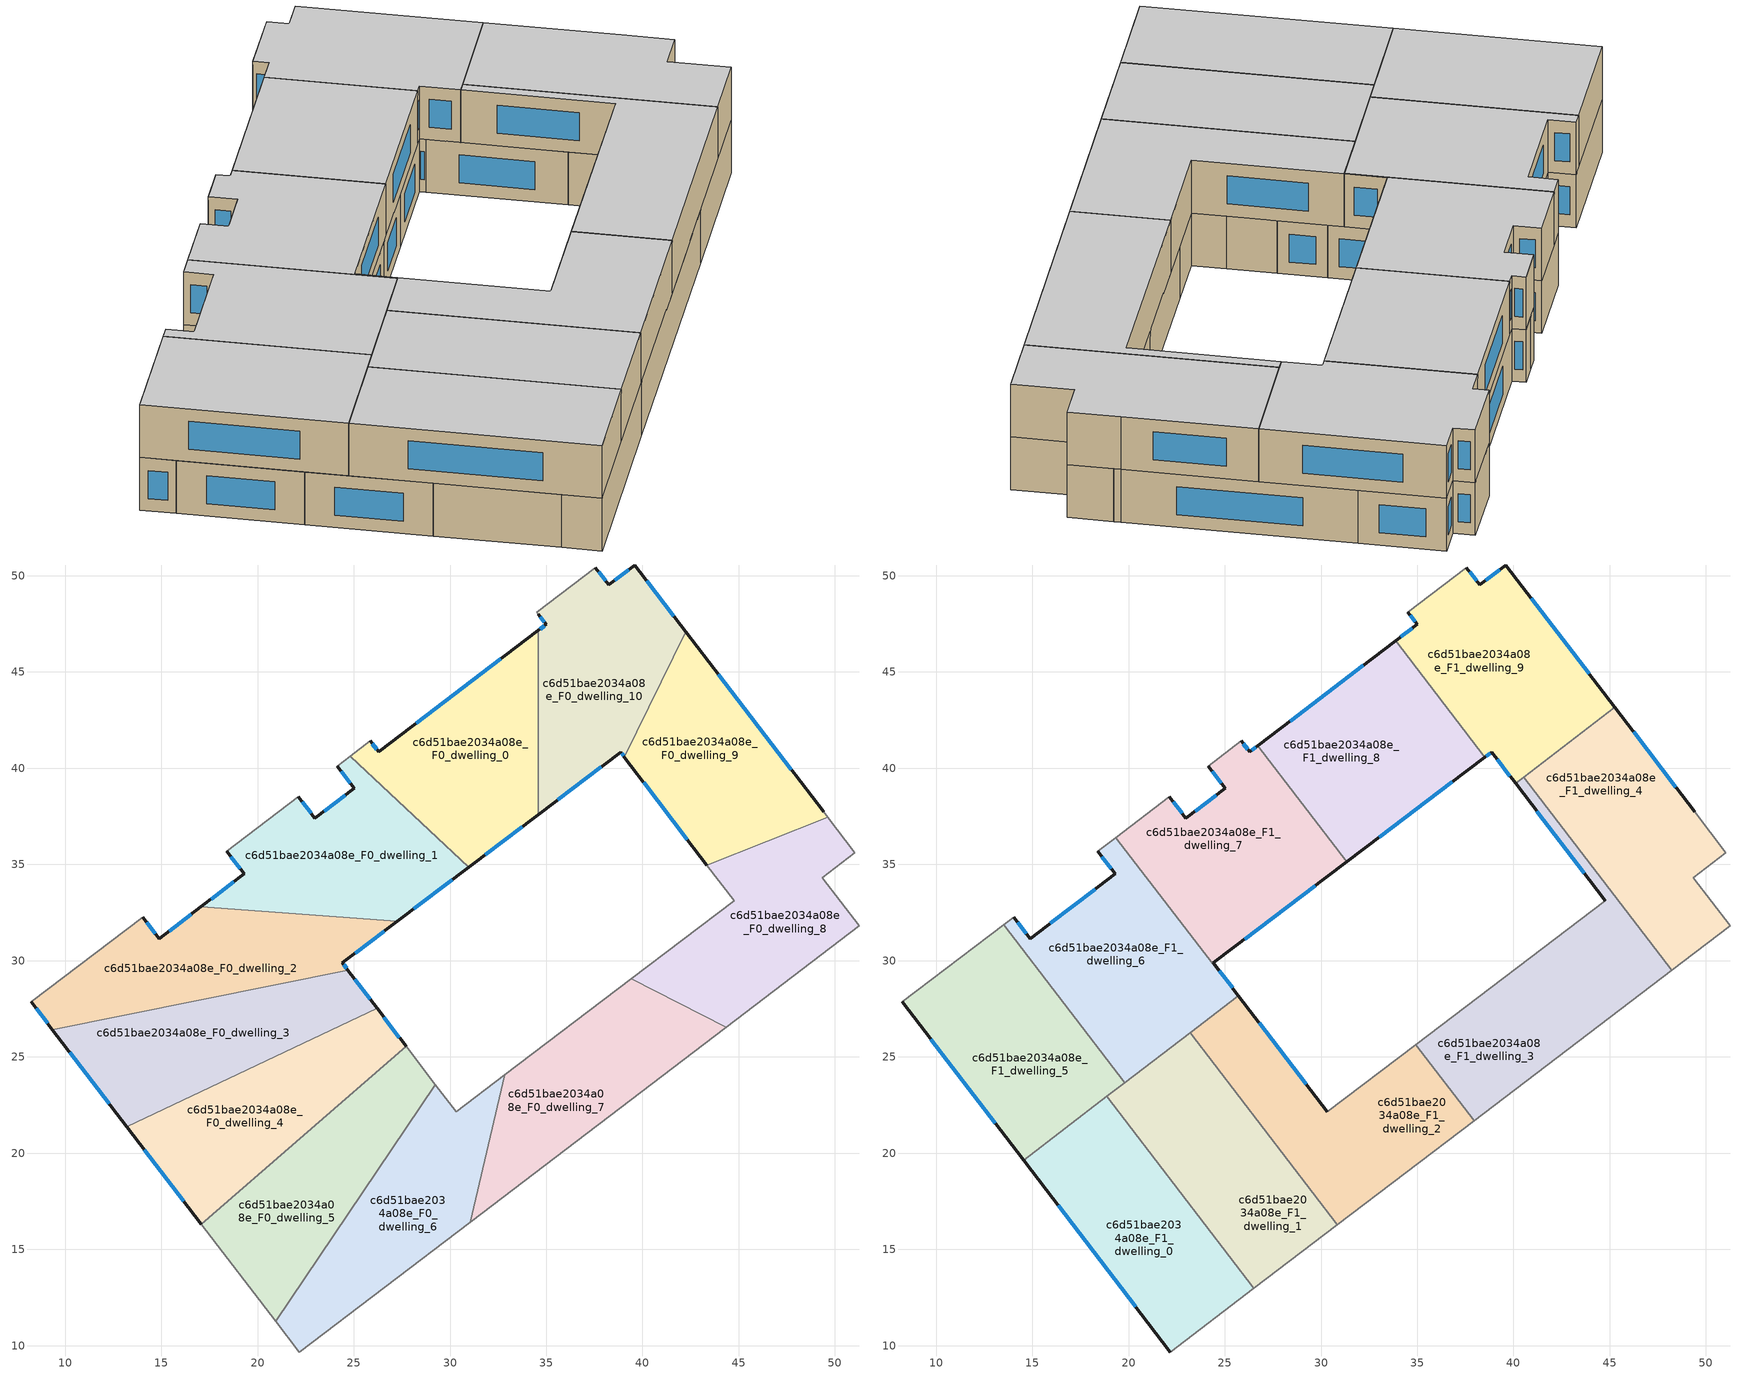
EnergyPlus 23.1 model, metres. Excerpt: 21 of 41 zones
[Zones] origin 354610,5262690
c6d51bae2034a08e_F0_dwelling_0
 floor ground (EU_floor_Construction): 34.59,47.16 34.59,37.6 30.98,34.86 24.81,40.62 25.86,41.42 26.3,40.85 z0
 wall outside (EU_wall_Construction): 34.59,47.16 26.3,40.85 25.86,41.42 / 30.98,34.86 34.59,37.6 z0:3
 wall to c6d51bae2034a08e_F0_dwelling_10 (EU_wall_Construction): 34.59,37.6 34.59,47.16 z0:3
 wall to c6d51bae2034a08e_F0_dwelling_1 (EU_wall_Construction): 24.81,40.62 30.98,34.86 z0:3
 wall adiabatic (EU_wall_Construction): 25.86,41.42 24.81,40.62 z0:3
 window (EU_Window_Construction): 32.64,45.68 28.24,42.33 / 31.83,35.5 33.74,36.95 / 26.19,40.98 25.96,41.28 z0.7:2.3
c6d51bae2034a08e_F0_dwelling_1
 floor ground (EU_floor_Construction): 30.98,34.86 27.25,32.04 17.06,32.79 19.3,34.5 18.4,35.68 22.12,38.52 22.98,37.39 25.04,38.96 24.15,40.11 24.81,40.62 z0
 wall outside (EU_wall_Construction): 24.15,40.11 25.04,38.96 22.98,37.39 22.12,38.52 / 27.25,32.04 30.98,34.86 / 18.4,35.68 19.3,34.5 17.06,32.79 z0:3
 wall adiabatic (EU_wall_Construction): 22.12,38.52 18.4,35.68 / 24.81,40.62 24.15,40.11 z0:3
 wall to c6d51bae2034a08e_F0_dwelling_2 (EU_wall_Construction): 17.06,32.79 27.25,32.04 z0:3
 window (EU_Window_Construction): 22.78,37.66 22.33,38.25 / 24.55,38.59 23.47,37.76 / 24.36,39.84 24.83,39.23 / 28.13,32.7 30.1,34.2 / 18.78,34.1 17.58,33.2 / 18.61,35.41 19.09,34.78 z0.7:2.3
c6d51bae2034a08e_F0_dwelling_10
 floor ground (EU_floor_Construction): 39.6,50.56 42.26,47.08 39.06,40.58 38.86,40.84 34.59,37.6 34.59,47.16 35,47.47 34.59,48 34.51,48.11 37.56,50.42 38.24,49.54 z0
 wall outside (EU_wall_Construction): 42.26,47.08 39.6,50.56 38.24,49.54 37.56,50.42 / 34.59,37.6 38.86,40.84 39.06,40.58 / 34.59,48 35,47.47 34.59,47.16 z0:3
 wall adiabatic (EU_wall_Construction): 37.56,50.42 34.51,48.11 34.59,48 z0:3
 wall to c6d51bae2034a08e_F0_dwelling_9 (EU_wall_Construction): 39.06,40.58 42.26,47.08 z0:3
 window (EU_Window_Construction): 38.08,49.74 37.72,50.21 / 39.28,50.32 38.56,49.78 / 41.63,47.9 40.22,49.74 / 38.91,40.78 39.01,40.64 / 35.59,38.36 37.86,40.08 / 34.9,47.4 34.68,47.23 / 34.68,47.88 34.9,47.6 z0.7:2.3
c6d51bae2034a08e_F0_dwelling_2
 floor ground (EU_floor_Construction): 27.25,32.04 24.41,29.89 24.7,29.51 9.35,26.42 8.24,27.86 14.03,32.27 14.9,31.15 17.06,32.79 z0
 wall outside (EU_wall_Construction): 24.7,29.51 24.41,29.89 27.25,32.04 / 8.24,27.86 9.35,26.42 / 17.06,32.79 14.9,31.15 14.03,32.27 z0:3
 wall to c6d51bae2034a08e_F0_dwelling_3 (EU_wall_Construction): 9.35,26.42 24.7,29.51 z0:3
 wall adiabatic (EU_wall_Construction): 14.03,32.27 8.24,27.86 z0:3
 window (EU_Window_Construction): 25.08,30.39 26.58,31.53 / 24.63,29.6 24.48,29.8 / 8.5,27.53 9.09,26.76 / 14.69,31.41 14.24,32 / 16.55,32.41 15.4,31.53 z0.7:2.3
c6d51bae2034a08e_F0_dwelling_3
 floor ground (EU_floor_Construction): 24.7,29.51 26.21,27.53 13.22,21.37 9.35,26.42 z0
 wall outside (EU_wall_Construction): 26.21,27.53 24.7,29.51 / 9.35,26.42 13.22,21.37 z0:3
 wall to c6d51bae2034a08e_F0_dwelling_4 (EU_wall_Construction): 13.22,21.37 26.21,27.53 z0:3
 window (EU_Window_Construction): 25.86,27.99 25.05,29.04 / 10.26,25.24 12.31,22.56 z0.7:2.3
c6d51bae2034a08e_F0_dwelling_4
 floor ground (EU_floor_Construction): 26.21,27.53 27.73,25.54 17.09,16.31 13.22,21.37 z0
 wall outside (EU_wall_Construction): 27.73,25.54 26.21,27.53 / 13.22,21.37 17.09,16.31 z0:3
 wall to c6d51bae2034a08e_F0_dwelling_5 (EU_wall_Construction): 17.09,16.31 27.73,25.54 z0:3
 window (EU_Window_Construction): 27.37,26.01 26.57,27.06 / 14.13,20.18 16.18,17.5 z0.7:2.3
c6d51bae2034a08e_F0_dwelling_5
 floor ground (EU_floor_Construction): 27.73,25.54 29.24,23.56 20.96,11.26 17.09,16.31 z0
 wall adiabatic (EU_wall_Construction): 29.24,23.56 27.73,25.54 / 17.09,16.31 20.96,11.26 z0:3
 wall to c6d51bae2034a08e_F0_dwelling_6 (EU_wall_Construction): 20.96,11.26 29.24,23.56 z0:3
c6d51bae2034a08e_F0_dwelling_6
 floor ground (EU_floor_Construction): 32.84,24.07 31.04,16.42 22.18,9.67 20.96,11.26 29.24,23.56 30.32,22.16 z0
 wall adiabatic (EU_wall_Construction): 32.84,24.07 30.32,22.16 29.24,23.56 / 20.96,11.26 22.18,9.67 31.04,16.42 z0:3
 wall to c6d51bae2034a08e_F0_dwelling_7 (EU_wall_Construction): 31.04,16.42 32.84,24.07 z0:3
c6d51bae2034a08e_F0_dwelling_7
 floor ground (EU_floor_Construction): 44.35,26.55 31.04,16.42 32.84,24.07 39.41,29.05 z0
 wall adiabatic (EU_wall_Construction): 39.41,29.05 32.84,24.07 / 31.04,16.42 44.35,26.55 z0:3
 wall to c6d51bae2034a08e_F0_dwelling_8 (EU_wall_Construction): 44.35,26.55 39.41,29.05 z0:3
c6d51bae2034a08e_F0_dwelling_8
 floor ground (EU_floor_Construction): 49.63,37.46 51.04,35.62 49.34,34.32 51.26,31.81 44.35,26.55 39.41,29.05 44.76,33.11 43.34,34.97 z0
 wall adiabatic (EU_wall_Construction): 44.35,26.55 51.26,31.81 49.34,34.32 51.04,35.62 49.63,37.46 / 43.34,34.97 44.76,33.11 39.41,29.05 z0:3
 wall to c6d51bae2034a08e_F0_dwelling_9 (EU_wall_Construction): 49.63,37.46 43.34,34.97 z0:3
c6d51bae2034a08e_F0_dwelling_9
 floor ground (EU_floor_Construction): 42.26,47.08 49.42,37.73 49.63,37.46 43.34,34.97 39.06,40.58 z0
 wall outside (EU_wall_Construction): 39.06,40.58 43.34,34.97 / 49.42,37.73 42.26,47.08 z0:3
 wall adiabatic (EU_wall_Construction): 49.63,37.46 49.42,37.73 z0:3
 window (EU_Window_Construction): 40.07,39.26 42.34,36.29 / 47.74,39.92 43.94,44.88 z0.7:2.3
c6d51bae2034a08e_F1_dwelling_0
 floor to c6d51bae2034a08e_F0_dwelling_5 (EU_floor_Construction): 21.22,19.9 24.18,16.03 20.96,11.26 17.09,16.31 z3
 floor to c6d51bae2034a08e_F0_dwelling_4 (EU_floor_Construction): 18.88,22.95 21.22,19.9 17.09,16.31 14.54,19.63 z3
 floor to c6d51bae2034a08e_F0_dwelling_6 (EU_floor_Construction): 24.18,16.03 26.52,12.97 22.18,9.67 20.96,11.26 z3
 wall outside (EU_wall_Construction): 14.54,19.63 22.18,9.67 z3:6
 wall to c6d51bae2034a08e_F1_dwelling_1 (EU_wall_Construction): 26.52,12.97 18.88,22.95 z3:6
 wall adiabatic (EU_wall_Construction): 22.18,9.67 26.52,12.97 z3:6
 wall to c6d51bae2034a08e_F1_dwelling_5 (EU_wall_Construction): 18.88,22.95 14.54,19.63 z3:6
 window (EU_Window_Construction): 16.34,17.29 20.38,12.01 z3.7:5.3
 ceiling to c6d51bae2034a08e_F2_dwelling_0 (EU_floor_Construction): 26.52,12.97 18.88,22.95 14.54,19.63 22.18,9.67 z6
c6d51bae2034a08e_F1_dwelling_1
 floor to c6d51bae2034a08e_F0_dwelling_6 (EU_floor_Construction): 27.39,20.8 30.85,16.28 26.52,12.97 24.18,16.03 z3
 floor to c6d51bae2034a08e_F0_dwelling_5 (EU_floor_Construction): 25.34,23.47 27.39,20.8 24.18,16.03 21.22,19.9 z3
 floor to c6d51bae2034a08e_F0_dwelling_4 (EU_floor_Construction): 23.3,26.15 25.34,23.47 21.22,19.9 18.88,22.95 22.64,25.83 z3
 floor to c6d51bae2034a08e_F0_dwelling_3 (EU_floor_Construction): 23.2,26.27 23.3,26.15 22.64,25.83 z3
 wall to c6d51bae2034a08e_F1_dwelling_2 (EU_wall_Construction): 30.85,16.28 23.2,26.27 z3:6
 wall adiabatic (EU_wall_Construction): 26.52,12.97 30.85,16.28 z3:6
 wall to c6d51bae2034a08e_F1_dwelling_6 (EU_wall_Construction): 23.2,26.27 19.8,23.66 z3:6
 wall to c6d51bae2034a08e_F1_dwelling_5 (EU_wall_Construction): 19.8,23.66 18.88,22.95 z3:6
 ceiling to c6d51bae2034a08e_F2_dwelling_1 (EU_floor_Construction): 30.85,16.28 23.2,26.27 18.88,22.95 26.52,12.97 z6
c6d51bae2034a08e_F1_dwelling_2
 floor to c6d51bae2034a08e_F0_dwelling_7 (EU_floor_Construction): 34.92,25.64 37.96,21.68 31.04,16.42 32.84,24.07 z3
 floor to c6d51bae2034a08e_F0_dwelling_6 (EU_floor_Construction): 32.84,24.07 31.04,16.42 30.85,16.28 27.39,20.8 29.24,23.56 30.32,22.16 z3
 floor to c6d51bae2034a08e_F0_dwelling_5 (EU_floor_Construction): 27.73,25.54 29.24,23.56 27.39,20.8 25.34,23.47 z3
 floor to c6d51bae2034a08e_F0_dwelling_4 (EU_floor_Construction): 26.21,27.53 27.73,25.54 25.34,23.47 23.3,26.15 z3
 floor to c6d51bae2034a08e_F0_dwelling_3 (EU_floor_Construction): 25.71,28.19 26.21,27.53 23.3,26.15 23.2,26.27 25.66,28.15 z3
 wall outside (EU_wall_Construction): 30.32,22.16 25.71,28.19 z3:6
 wall adiabatic (EU_wall_Construction): 34.92,25.64 30.32,22.16 / 30.85,16.28 37.96,21.68 z3:6
 wall to c6d51bae2034a08e_F1_dwelling_3 (EU_wall_Construction): 37.96,21.68 34.92,25.64 z3:6
 wall to c6d51bae2034a08e_F1_dwelling_7 (EU_wall_Construction): 25.71,28.19 25.66,28.15 z3:6
 wall to c6d51bae2034a08e_F1_dwelling_6 (EU_wall_Construction): 25.66,28.15 23.2,26.27 z3:6
 window (EU_Window_Construction): 29.23,23.57 26.79,26.77 z3.7:5.3
 ceiling to c6d51bae2034a08e_F2_dwelling_2 (EU_floor_Construction): 37.96,21.68 34.92,25.64 30.32,22.16 25.71,28.19 23.2,26.27 30.85,16.28 z6
c6d51bae2034a08e_F1_dwelling_3
 floor to c6d51bae2034a08e_F0_dwelling_8 (EU_floor_Construction): 44.76,33.11 43.34,34.97 43.88,35.18 48.23,29.5 44.35,26.55 39.41,29.05 z3
 floor to c6d51bae2034a08e_F0_dwelling_7 (EU_floor_Construction): 44.35,26.55 37.96,21.68 34.92,25.64 39.41,29.05 z3
 floor to c6d51bae2034a08e_F0_dwelling_9 (EU_floor_Construction): 40.54,39.54 43.88,35.18 43.34,34.97 40.11,39.21 z3
 wall outside (EU_wall_Construction): 40.11,39.21 44.76,33.11 z3:6
 wall to c6d51bae2034a08e_F1_dwelling_4 (EU_wall_Construction): 48.23,29.5 40.54,39.54 z3:6
 wall adiabatic (EU_wall_Construction): 37.96,21.68 48.23,29.5 / 44.76,33.11 34.92,25.64 z3:6
 wall to c6d51bae2034a08e_F1_dwelling_9 (EU_wall_Construction): 40.54,39.54 40.11,39.21 z3:6
 window (EU_Window_Construction): 41.2,37.78 43.67,34.54 z3.7:5.3
 ceiling to c6d51bae2034a08e_F2_dwelling_3 (EU_floor_Construction): 48.23,29.5 40.54,39.54 40.11,39.21 44.76,33.11 34.92,25.64 37.96,21.68 z6
c6d51bae2034a08e_F1_dwelling_4
 floor to c6d51bae2034a08e_F0_dwelling_9 (EU_floor_Construction): 45.26,43.16 49.42,37.73 49.63,37.46 43.88,35.18 40.54,39.54 z3
 floor to c6d51bae2034a08e_F0_dwelling_8 (EU_floor_Construction): 49.63,37.46 51.04,35.62 49.34,34.32 51.26,31.81 48.23,29.5 43.88,35.18 z3
 wall outside (EU_wall_Construction): 49.42,37.73 45.26,43.16 z3:6
 wall adiabatic (EU_wall_Construction): 48.23,29.5 51.26,31.81 49.34,34.32 51.04,35.62 49.42,37.73 z3:6
 wall to c6d51bae2034a08e_F1_dwelling_9 (EU_wall_Construction): 45.26,43.16 40.54,39.54 z3:6
 window (EU_Window_Construction): 48.44,39 46.24,41.88 z3.7:5.3
 ceiling to c6d51bae2034a08e_F2_dwelling_4 (EU_floor_Construction): 51.26,31.81 49.34,34.32 51.04,35.62 49.42,37.73 45.26,43.16 40.54,39.54 48.23,29.5 z6
c6d51bae2034a08e_F1_dwelling_5
 floor to c6d51bae2034a08e_F0_dwelling_3 (EU_floor_Construction): 16.57,27.87 19.33,24.27 13.22,21.37 9.35,26.42 z3
 floor to c6d51bae2034a08e_F0_dwelling_2 (EU_floor_Construction): 13.51,31.87 16.57,27.87 9.35,26.42 8.24,27.86 z3
 floor to c6d51bae2034a08e_F0_dwelling_4 (EU_floor_Construction): 19.33,24.27 19.8,23.66 14.54,19.63 13.22,21.37 z3
 wall outside (EU_wall_Construction): 8.24,27.86 14.54,19.63 z3:6
 wall to c6d51bae2034a08e_F1_dwelling_6 (EU_wall_Construction): 19.8,23.66 13.51,31.87 z3:6
 wall adiabatic (EU_wall_Construction): 13.51,31.87 8.24,27.86 z3:6
 window (EU_Window_Construction): 9.72,25.93 13.07,21.57 z3.7:5.3
 ceiling to c6d51bae2034a08e_F2_dwelling_5 (EU_floor_Construction): 19.8,23.66 13.51,31.87 8.24,27.86 14.54,19.63 z6
c6d51bae2034a08e_F1_dwelling_6
 floor to c6d51bae2034a08e_F0_dwelling_2 (EU_floor_Construction): 22.41,32.4 24.63,29.49 16.57,27.87 13.51,31.87 14.03,32.27 14.9,31.15 17.06,32.79 z3
 floor to c6d51bae2034a08e_F0_dwelling_1 (EU_floor_Construction): 19.34,36.4 22.41,32.4 17.06,32.79 19.3,34.5 18.4,35.68 z3
 floor to c6d51bae2034a08e_F0_dwelling_3 (EU_floor_Construction): 24.63,29.49 25.66,28.15 22.64,25.83 19.33,24.27 16.57,27.87 z3
 floor to c6d51bae2034a08e_F0_dwelling_4 (EU_floor_Construction): 22.64,25.83 19.8,23.66 19.33,24.27 z3
 wall outside (EU_wall_Construction): 18.4,35.68 19.3,34.5 14.9,31.15 14.03,32.27 z3:6
 wall adiabatic (EU_wall_Construction): 14.03,32.27 13.51,31.87 / 19.34,36.4 18.4,35.68 z3:6
 wall to c6d51bae2034a08e_F1_dwelling_7 (EU_wall_Construction): 25.66,28.15 19.34,36.4 z3:6
 window (EU_Window_Construction): 14.69,31.41 14.24,32 / 18.27,33.72 15.93,31.93 / 18.61,35.41 19.09,34.78 z3.7:5.3
 ceiling to c6d51bae2034a08e_F2_dwelling_6 (EU_floor_Construction): 25.66,28.15 19.34,36.4 18.4,35.68 19.3,34.5 14.9,31.15 14.03,32.27 13.51,31.87 19.8,23.66 z6
c6d51bae2034a08e_F1_dwelling_7
 floor to c6d51bae2034a08e_F0_dwelling_1 (EU_floor_Construction): 30.98,34.86 27.25,32.04 22.41,32.4 19.34,36.4 22.12,38.52 22.98,37.39 25.04,38.96 24.15,40.11 24.81,40.62 z3
 floor to c6d51bae2034a08e_F0_dwelling_0 (EU_floor_Construction): 26.72,41.17 31.34,35.13 30.98,34.86 24.81,40.62 25.86,41.42 26.3,40.85 z3
 floor to c6d51bae2034a08e_F0_dwelling_2 (EU_floor_Construction): 27.25,32.04 24.41,29.89 24.7,29.51 24.63,29.49 22.41,32.4 z3
 floor to c6d51bae2034a08e_F0_dwelling_3 (EU_floor_Construction): 24.7,29.51 25.71,28.19 25.66,28.15 24.63,29.49 z3
 wall outside (EU_wall_Construction): 24.15,40.11 25.04,38.96 22.98,37.39 22.12,38.52 / 26.72,41.17 26.3,40.85 25.86,41.42 / 25.71,28.19 24.41,29.89 31.34,35.13 z3:6
 wall adiabatic (EU_wall_Construction): 25.86,41.42 24.15,40.11 / 22.12,38.52 19.34,36.4 z3:6
 wall to c6d51bae2034a08e_F1_dwelling_8 (EU_wall_Construction): 31.34,35.13 26.72,41.17 z3:6
 window (EU_Window_Construction): 24.36,39.84 24.83,39.23 / 26.19,40.98 25.96,41.28 / 26.62,41.09 26.39,40.92 / 26.04,31.12 29.71,33.9 / 25.4,28.59 24.72,29.49 / 22.78,37.66 22.33,38.25 / 24.55,38.59 23.47,37.76 z3.7:5.3
 ceiling to c6d51bae2034a08e_F2_dwelling_7 (EU_floor_Construction): 25.71,28.19 24.41,29.89 31.34,35.13 26.72,41.17 26.3,40.85 25.86,41.42 24.15,40.11 25.04,38.96 22.98,37.39 22.12,38.52 19.34,36.4 25.66,28.15 z6
c6d51bae2034a08e_F1_dwelling_8
 floor to c6d51bae2034a08e_F0_dwelling_0 (EU_floor_Construction): 33.88,46.62 34.59,45.7 34.59,37.6 31.34,35.13 26.72,41.17 z3
 floor to c6d51bae2034a08e_F0_dwelling_10 (EU_floor_Construction): 34.59,45.7 38.52,40.57 34.59,37.6 z3
 wall outside (EU_wall_Construction): 33.88,46.62 26.72,41.17 / 31.34,35.13 38.52,40.57 z3:6
 wall to c6d51bae2034a08e_F1_dwelling_9 (EU_wall_Construction): 38.52,40.57 33.88,46.62 z3:6
 window (EU_Window_Construction): 32.2,45.34 28.4,42.45 / 33.02,36.41 36.83,39.29 z3.7:5.3
 ceiling to c6d51bae2034a08e_F2_dwelling_8 (EU_floor_Construction): 38.52,40.57 33.88,46.62 26.72,41.17 31.34,35.13 z6
c6d51bae2034a08e_F1_dwelling_9
 floor to c6d51bae2034a08e_F0_dwelling_10 (EU_floor_Construction): 39.6,50.56 42.26,47.08 39.06,40.58 38.86,40.84 38.52,40.57 34.59,45.7 34.59,47.16 35,47.47 34.59,48 34.51,48.11 37.56,50.42 38.24,49.54 z3
 floor to c6d51bae2034a08e_F0_dwelling_9 (EU_floor_Construction): 42.26,47.08 45.26,43.16 40.11,39.21 39.06,40.58 z3
 floor to c6d51bae2034a08e_F0_dwelling_0 (EU_floor_Construction): 34.59,47.16 34.59,45.7 33.88,46.62 z3
 wall outside (EU_wall_Construction): 45.26,43.16 39.6,50.56 38.24,49.54 37.56,50.42 / 38.52,40.57 38.86,40.84 40.11,39.21 / 34.51,48.11 35,47.47 33.88,46.62 z3:6
 wall adiabatic (EU_wall_Construction): 37.56,50.42 34.51,48.11 z3:6
 window (EU_Window_Construction): 38.08,49.74 37.72,50.21 / 39.28,50.32 38.56,49.78 / 43.93,44.9 40.93,48.82 / 39.16,40.45 39.81,39.59 / 38.6,40.63 38.78,40.77 / 34.74,47.27 34.15,46.82 / 34.62,47.96 34.88,47.62 z3.7:5.3
 ceiling to c6d51bae2034a08e_F2_dwelling_9 (EU_floor_Construction): 45.26,43.16 39.6,50.56 38.24,49.54 37.56,50.42 34.51,48.11 35,47.47 33.88,46.62 38.52,40.57 38.86,40.84 40.11,39.21 z6
[Building]
EU S2 Campaign: North Axis=0; Terrain=City; Solar Distribution=FullExterior
[Site:Location]
Budapest.Ferenc.Liszt.Intl.AP: Latitude=47.437; Longitude=19.256; Time Zone=1; Elevation=185
[SizingPeriod:WeatherFileDays]
AnnualSizingPeriod: Begin Month=1; Begin Day of Month=1; End Month=12; End Day of Month=31; Day of Week for Start Day=Monday; Use Weather File Daylight Saving Period=No; Use Weather File Rain and Snow Indicators=No
[MATERIAL]
EU_InternalMass_Material: Roughness=MediumRough; Thickness=0.1; Conductivity=1; Density=1800; Specific Heat=900; Thermal Absorptance=0.9; Solar Absorptance=0.7; Visible Absorptance=0.7
[MATERIAL:NOMASS] Roughness=MediumRough; Thermal Absorptance=0.9; Solar Absorptance=0.7; Visible Absorptance=0.7
Name | Thermal Resistance
EU_wall_NoMass | 0.832559
EU_floor_NoMass | 0.872794
[WINDOWMATERIAL:SIMPLEGLAZINGSYSTEM]
EU_Window_SimpleGlazing: UFactor=2.79869; Solar Heat Gain Coefficient=0.75; Visible Transmittance=0.75
[CONSTRUCTION]
EU_wall_Construction: EU_wall_NoMass
EU_floor_Construction: EU_floor_NoMass
EU_Window_Construction: EU_Window_SimpleGlazing
EU_InternalMass_Construction: EU_InternalMass_Material
[ZONE] Type=1; Multiplier=1; Ceiling Height=autocalculate; Floor Area=autocalculate; Part of Total Floor Area=Yes
Name | Volume
c6d51bae2034a08e_F0_dwelling_0; c6d51bae2034a08e_F0_dwelling_3 | 186.895
c6d51bae2034a08e_F1_dwelling_0 | 205.599
c6d51bae2034a08e_F0_dwelling_1 | 186.929
c6d51bae2034a08e_F1_dwelling_1 | 205.588
c6d51bae2034a08e_F0_dwelling_10 | 186.921
c6d51bae2034a08e_F0_dwelling_2 | 186.909
c6d51bae2034a08e_F1_dwelling_2 | 205.608
c6d51bae2034a08e_F1_dwelling_3 | 205.602
c6d51bae2034a08e_F0_dwelling_4 | 186.922
c6d51bae2034a08e_F1_dwelling_4 | 205.616
c6d51bae2034a08e_F0_dwelling_5 | 186.9
c6d51bae2034a08e_F1_dwelling_5 | 205.603
c6d51bae2034a08e_F0_dwelling_6; c6d51bae2034a08e_F0_dwelling_7 | 186.927
c6d51bae2034a08e_F1_dwelling_6 | 205.595
c6d51bae2034a08e_F1_dwelling_7; c6d51bae2034a08e_F1_dwelling_9 | 205.614
c6d51bae2034a08e_F0_dwelling_8 | 186.911
c6d51bae2034a08e_F1_dwelling_8 | 205.618
c6d51bae2034a08e_F0_dwelling_9 | 186.925
[INTERNALMASS] Construction=EU_InternalMass_Construction
Name | Zone or ZoneList | Surface Area
c6d51bae2034a08e_F0_dwelling_0_EU_InternalMass | c6d51bae2034a08e_F0_dwelling_0 | 62.2982
c6d51bae2034a08e_F0_dwelling_1_EU_InternalMass | c6d51bae2034a08e_F0_dwelling_1 | 62.3098
c6d51bae2034a08e_F0_dwelling_2_EU_InternalMass | c6d51bae2034a08e_F0_dwelling_2 | 62.3029
c6d51bae2034a08e_F0_dwelling_3_EU_InternalMass | c6d51bae2034a08e_F0_dwelling_3 | 62.2981
c6d51bae2034a08e_F0_dwelling_4_EU_InternalMass | c6d51bae2034a08e_F0_dwelling_4 | 62.3075
c6d51bae2034a08e_F0_dwelling_5_EU_InternalMass | c6d51bae2034a08e_F0_dwelling_5 | 62.3001
c6d51bae2034a08e_F0_dwelling_6_EU_InternalMass | c6d51bae2034a08e_F0_dwelling_6 | 62.3093
c6d51bae2034a08e_F0_dwelling_7_EU_InternalMass | c6d51bae2034a08e_F0_dwelling_7 | 62.3087
c6d51bae2034a08e_F0_dwelling_8_EU_InternalMass | c6d51bae2034a08e_F0_dwelling_8 | 62.3036
c6d51bae2034a08e_F0_dwelling_9_EU_InternalMass | c6d51bae2034a08e_F0_dwelling_9 | 62.3082
c6d51bae2034a08e_F0_dwelling_10_EU_InternalMass | c6d51bae2034a08e_F0_dwelling_10 | 62.3069
c6d51bae2034a08e_F1_dwelling_0_EU_InternalMass | c6d51bae2034a08e_F1_dwelling_0 | 68.533
c6d51bae2034a08e_F1_dwelling_1_EU_InternalMass | c6d51bae2034a08e_F1_dwelling_1 | 68.5294
c6d51bae2034a08e_F1_dwelling_2_EU_InternalMass | c6d51bae2034a08e_F1_dwelling_2 | 68.5361
c6d51bae2034a08e_F1_dwelling_3_EU_InternalMass | c6d51bae2034a08e_F1_dwelling_3 | 68.5341
c6d51bae2034a08e_F1_dwelling_4_EU_InternalMass | c6d51bae2034a08e_F1_dwelling_4 | 68.5385
c6d51bae2034a08e_F1_dwelling_5_EU_InternalMass | c6d51bae2034a08e_F1_dwelling_5 | 68.5344
c6d51bae2034a08e_F1_dwelling_6_EU_InternalMass | c6d51bae2034a08e_F1_dwelling_6 | 68.5315
c6d51bae2034a08e_F1_dwelling_7_EU_InternalMass | c6d51bae2034a08e_F1_dwelling_7 | 68.5377
c6d51bae2034a08e_F1_dwelling_8_EU_InternalMass | c6d51bae2034a08e_F1_dwelling_8 | 68.5392
c6d51bae2034a08e_F1_dwelling_9_EU_InternalMass | c6d51bae2034a08e_F1_dwelling_9 | 68.5381
[OTHEREQUIPMENT] Fuel Type=Electricity; Design Level Calculation Method=Watts/Area; Power per Zone Floor Area=1; Fraction Latent=0; Fraction Radiant=0; Fraction Lost=0; Carbon Dioxide Generation Rate=0; EndUse Subcategory=EU_Step8_InternalGains
Name | Zone or ZoneList or Space or SpaceList | Schedule
EU_Step8_InternalGain_c6d51bae2034a08e_F0_dwelling_0_f000 | c6d51bae2034a08e_F0_dwelling_0 | EU_Step8_GainSchedule_c6d51bae2034a08e_F0_dwelling_0_f000
EU_Step8_InternalGain_c6d51bae2034a08e_F0_dwelling_1_f000 | c6d51bae2034a08e_F0_dwelling_1 | EU_Step8_GainSchedule_c6d51bae2034a08e_F0_dwelling_1_f000
EU_Step8_InternalGain_c6d51bae2034a08e_F0_dwelling_2_f000 | c6d51bae2034a08e_F0_dwelling_2 | EU_Step8_GainSchedule_c6d51bae2034a08e_F0_dwelling_2_f000
EU_Step8_InternalGain_c6d51bae2034a08e_F0_dwelling_3_f000 | c6d51bae2034a08e_F0_dwelling_3 | EU_Step8_GainSchedule_c6d51bae2034a08e_F0_dwelling_3_f000
EU_Step8_InternalGain_c6d51bae2034a08e_F0_dwelling_4_f000 | c6d51bae2034a08e_F0_dwelling_4 | EU_Step8_GainSchedule_c6d51bae2034a08e_F0_dwelling_4_f000
EU_Step8_InternalGain_c6d51bae2034a08e_F0_dwelling_5_f000 | c6d51bae2034a08e_F0_dwelling_5 | EU_Step8_GainSchedule_c6d51bae2034a08e_F0_dwelling_5_f000
EU_Step8_InternalGain_c6d51bae2034a08e_F0_dwelling_6_f000 | c6d51bae2034a08e_F0_dwelling_6 | EU_Step8_GainSchedule_c6d51bae2034a08e_F0_dwelling_6_f000
EU_Step8_InternalGain_c6d51bae2034a08e_F0_dwelling_7_f000 | c6d51bae2034a08e_F0_dwelling_7 | EU_Step8_GainSchedule_c6d51bae2034a08e_F0_dwelling_7_f000
EU_Step8_InternalGain_c6d51bae2034a08e_F0_dwelling_8_f000 | c6d51bae2034a08e_F0_dwelling_8 | EU_Step8_GainSchedule_c6d51bae2034a08e_F0_dwelling_8_f000
EU_Step8_InternalGain_c6d51bae2034a08e_F0_dwelling_9_f000 | c6d51bae2034a08e_F0_dwelling_9 | EU_Step8_GainSchedule_c6d51bae2034a08e_F0_dwelling_9_f000
EU_Step8_InternalGain_c6d51bae2034a08e_F0_dwelling_10_f000 | c6d51bae2034a08e_F0_dwelling_10 | EU_Step8_GainSchedule_c6d51bae2034a08e_F0_dwelling_10_f000
EU_Step8_InternalGain_c6d51bae2034a08e_F1_dwelling_0_f000 | c6d51bae2034a08e_F1_dwelling_0 | EU_Step8_GainSchedule_c6d51bae2034a08e_F1_dwelling_0_f000
EU_Step8_InternalGain_c6d51bae2034a08e_F1_dwelling_1_f000 | c6d51bae2034a08e_F1_dwelling_1 | EU_Step8_GainSchedule_c6d51bae2034a08e_F1_dwelling_1_f000
EU_Step8_InternalGain_c6d51bae2034a08e_F1_dwelling_2_f000 | c6d51bae2034a08e_F1_dwelling_2 | EU_Step8_GainSchedule_c6d51bae2034a08e_F1_dwelling_2_f000
EU_Step8_InternalGain_c6d51bae2034a08e_F1_dwelling_3_f000 | c6d51bae2034a08e_F1_dwelling_3 | EU_Step8_GainSchedule_c6d51bae2034a08e_F1_dwelling_3_f000
EU_Step8_InternalGain_c6d51bae2034a08e_F1_dwelling_4_f000 | c6d51bae2034a08e_F1_dwelling_4 | EU_Step8_GainSchedule_c6d51bae2034a08e_F1_dwelling_4_f000
EU_Step8_InternalGain_c6d51bae2034a08e_F1_dwelling_5_f000 | c6d51bae2034a08e_F1_dwelling_5 | EU_Step8_GainSchedule_c6d51bae2034a08e_F1_dwelling_5_f000
EU_Step8_InternalGain_c6d51bae2034a08e_F1_dwelling_6_f000 | c6d51bae2034a08e_F1_dwelling_6 | EU_Step8_GainSchedule_c6d51bae2034a08e_F1_dwelling_6_f000
EU_Step8_InternalGain_c6d51bae2034a08e_F1_dwelling_7_f000 | c6d51bae2034a08e_F1_dwelling_7 | EU_Step8_GainSchedule_c6d51bae2034a08e_F1_dwelling_7_f000
EU_Step8_InternalGain_c6d51bae2034a08e_F1_dwelling_8_f000 | c6d51bae2034a08e_F1_dwelling_8 | EU_Step8_GainSchedule_c6d51bae2034a08e_F1_dwelling_8_f000
EU_Step8_InternalGain_c6d51bae2034a08e_F1_dwelling_9_f000 | c6d51bae2034a08e_F1_dwelling_9 | EU_Step8_GainSchedule_c6d51bae2034a08e_F1_dwelling_9_f000
[ZONEVENTILATION:DESIGNFLOWRATE] Schedule=EU_AlwaysOn; Design Flow Rate Calculation Method=AirChanges/Hour; Air Changes per Hour=0.475469; Ventilation Type=Natural; Fan Pressure Rise=0; Fan Total Efficiency=1; Constant Term Coefficient=1; Temperature Term Coefficient=0; Velocity Term Coefficient=0; Velocity Squared Term Coefficient=0; Minimum Indoor Temperature=-100; Maximum Indoor Temperature=100; Delta Temperature=-100; Minimum Outdoor Temperature=-100; Maximum Outdoor Temperature=100; Maximum Wind Speed=40
Name | Zone or ZoneList or Space or SpaceList
EU_ConstantAir_c6d51bae2034a08e_F0_dwelling_0 | c6d51bae2034a08e_F0_dwelling_0
EU_ConstantAir_c6d51bae2034a08e_F0_dwelling_1 | c6d51bae2034a08e_F0_dwelling_1
EU_ConstantAir_c6d51bae2034a08e_F0_dwelling_2 | c6d51bae2034a08e_F0_dwelling_2
EU_ConstantAir_c6d51bae2034a08e_F0_dwelling_3 | c6d51bae2034a08e_F0_dwelling_3
EU_ConstantAir_c6d51bae2034a08e_F0_dwelling_4 | c6d51bae2034a08e_F0_dwelling_4
EU_ConstantAir_c6d51bae2034a08e_F0_dwelling_5 | c6d51bae2034a08e_F0_dwelling_5
EU_ConstantAir_c6d51bae2034a08e_F0_dwelling_6 | c6d51bae2034a08e_F0_dwelling_6
EU_ConstantAir_c6d51bae2034a08e_F0_dwelling_7 | c6d51bae2034a08e_F0_dwelling_7
EU_ConstantAir_c6d51bae2034a08e_F0_dwelling_8 | c6d51bae2034a08e_F0_dwelling_8
EU_ConstantAir_c6d51bae2034a08e_F0_dwelling_9 | c6d51bae2034a08e_F0_dwelling_9
EU_ConstantAir_c6d51bae2034a08e_F0_dwelling_10 | c6d51bae2034a08e_F0_dwelling_10
EU_ConstantAir_c6d51bae2034a08e_F1_dwelling_0 | c6d51bae2034a08e_F1_dwelling_0
EU_ConstantAir_c6d51bae2034a08e_F1_dwelling_1 | c6d51bae2034a08e_F1_dwelling_1
EU_ConstantAir_c6d51bae2034a08e_F1_dwelling_2 | c6d51bae2034a08e_F1_dwelling_2
EU_ConstantAir_c6d51bae2034a08e_F1_dwelling_3 | c6d51bae2034a08e_F1_dwelling_3
EU_ConstantAir_c6d51bae2034a08e_F1_dwelling_4 | c6d51bae2034a08e_F1_dwelling_4
EU_ConstantAir_c6d51bae2034a08e_F1_dwelling_5 | c6d51bae2034a08e_F1_dwelling_5
EU_ConstantAir_c6d51bae2034a08e_F1_dwelling_6 | c6d51bae2034a08e_F1_dwelling_6
EU_ConstantAir_c6d51bae2034a08e_F1_dwelling_7 | c6d51bae2034a08e_F1_dwelling_7
EU_ConstantAir_c6d51bae2034a08e_F1_dwelling_8 | c6d51bae2034a08e_F1_dwelling_8
EU_ConstantAir_c6d51bae2034a08e_F1_dwelling_9 | c6d51bae2034a08e_F1_dwelling_9
[HVACTEMPLATE:THERMOSTAT] Constant Heating Setpoint=20; Constant Cooling Setpoint=50
EU_HeatOnly_c6d51bae2034a08e_F0_dwelling_0; EU_HeatOnly_c6d51bae2034a08e_F0_dwelling_1; EU_HeatOnly_c6d51bae2034a08e_F0_dwelling_2; EU_HeatOnly_c6d51bae2034a08e_F0_dwelling_3; EU_HeatOnly_c6d51bae2034a08e_F0_dwelling_4; EU_HeatOnly_c6d51bae2034a08e_F0_dwelling_5; EU_HeatOnly_c6d51bae2034a08e_F0_dwelling_6; EU_HeatOnly_c6d51bae2034a08e_F0_dwelling_7; EU_HeatOnly_c6d51bae2034a08e_F0_dwelling_8; EU_HeatOnly_c6d51bae2034a08e_F0_dwelling_9; EU_HeatOnly_c6d51bae2034a08e_F0_dwelling_10; EU_HeatOnly_c6d51bae2034a08e_F1_dwelling_0; EU_HeatOnly_c6d51bae2034a08e_F1_dwelling_1; EU_HeatOnly_c6d51bae2034a08e_F1_dwelling_2; EU_HeatOnly_c6d51bae2034a08e_F1_dwelling_3; EU_HeatOnly_c6d51bae2034a08e_F1_dwelling_4; EU_HeatOnly_c6d51bae2034a08e_F1_dwelling_5; EU_HeatOnly_c6d51bae2034a08e_F1_dwelling_6; EU_HeatOnly_c6d51bae2034a08e_F1_dwelling_7; EU_HeatOnly_c6d51bae2034a08e_F1_dwelling_8; EU_HeatOnly_c6d51bae2034a08e_F1_dwelling_9; EU_HeatOnly_c6d51bae2034a08e_F2_dwelling_0; EU_HeatOnly_c6d51bae2034a08e_F2_dwelling_1; EU_HeatOnly_c6d51bae2034a08e_F2_dwelling_2; EU_HeatOnly_c6d51bae2034a08e_F2_dwelling_3; EU_HeatOnly_c6d51bae2034a08e_F2_dwelling_4; EU_HeatOnly_c6d51bae2034a08e_F2_dwelling_5; EU_HeatOnly_c6d51bae2034a08e_F2_dwelling_6; EU_HeatOnly_c6d51bae2034a08e_F2_dwelling_7; EU_HeatOnly_c6d51bae2034a08e_F2_dwelling_8; EU_HeatOnly_c6d51bae2034a08e_F2_dwelling_9; EU_HeatOnly_c6d51bae2034a08e_F3_dwelling_0; EU_HeatOnly_c6d51bae2034a08e_F3_dwelling_1; EU_HeatOnly_c6d51bae2034a08e_F3_dwelling_2; EU_HeatOnly_c6d51bae2034a08e_F3_dwelling_3; EU_HeatOnly_c6d51bae2034a08e_F3_dwelling_4; EU_HeatOnly_c6d51bae2034a08e_F3_dwelling_5; EU_HeatOnly_c6d51bae2034a08e_F3_dwelling_6; EU_HeatOnly_c6d51bae2034a08e_F3_dwelling_7; EU_HeatOnly_c6d51bae2034a08e_F3_dwelling_8; EU_HeatOnly_c6d51bae2034a08e_F3_dwelling_9
[HVACTEMPLATE:ZONE:IDEALLOADSAIRSYSTEM] System Availability Schedule=EU_AlwaysOn; Maximum Heating Supply Air Temperature=50; Minimum Cooling Supply Air Temperature=13; Maximum Heating Supply Air Humidity Ratio=0.0156; Minimum Cooling Supply Air Humidity Ratio=0.0077; Heating Limit=NoLimit; Cooling Limit=NoLimit; Heating Availability Schedule=EU_AlwaysOn; Cooling Availability Schedule=EU_CoolingOff; Dehumidification Control Type=ConstantSensibleHeatRatio; Cooling Sensible Heat Ratio=0.7; Dehumidification Setpoint=60; Humidification Control Type=None; Humidification Setpoint=30; Outdoor Air Method=None; Outdoor Air Flow Rate per Person=0.00944; Outdoor Air Flow Rate per Zone Floor Area=0; Outdoor Air Flow Rate per Zone=0; Demand Controlled Ventilation Type=None; Outdoor Air Economizer Type=NoEconomizer; Heat Recovery Type=None; Sensible Heat Recovery Effectiveness=0.7; Latent Heat Recovery Effectiveness=0.65
Name | Template Thermostat
c6d51bae2034a08e_F0_dwelling_0 | EU_HeatOnly_c6d51bae2034a08e_F0_dwelling_0
c6d51bae2034a08e_F0_dwelling_1 | EU_HeatOnly_c6d51bae2034a08e_F0_dwelling_1
c6d51bae2034a08e_F0_dwelling_2 | EU_HeatOnly_c6d51bae2034a08e_F0_dwelling_2
c6d51bae2034a08e_F0_dwelling_3 | EU_HeatOnly_c6d51bae2034a08e_F0_dwelling_3
c6d51bae2034a08e_F0_dwelling_4 | EU_HeatOnly_c6d51bae2034a08e_F0_dwelling_4
c6d51bae2034a08e_F0_dwelling_5 | EU_HeatOnly_c6d51bae2034a08e_F0_dwelling_5
c6d51bae2034a08e_F0_dwelling_6 | EU_HeatOnly_c6d51bae2034a08e_F0_dwelling_6
c6d51bae2034a08e_F0_dwelling_7 | EU_HeatOnly_c6d51bae2034a08e_F0_dwelling_7
c6d51bae2034a08e_F0_dwelling_8 | EU_HeatOnly_c6d51bae2034a08e_F0_dwelling_8
c6d51bae2034a08e_F0_dwelling_9 | EU_HeatOnly_c6d51bae2034a08e_F0_dwelling_9
c6d51bae2034a08e_F0_dwelling_10 | EU_HeatOnly_c6d51bae2034a08e_F0_dwelling_10
c6d51bae2034a08e_F1_dwelling_0 | EU_HeatOnly_c6d51bae2034a08e_F1_dwelling_0
c6d51bae2034a08e_F1_dwelling_1 | EU_HeatOnly_c6d51bae2034a08e_F1_dwelling_1
c6d51bae2034a08e_F1_dwelling_2 | EU_HeatOnly_c6d51bae2034a08e_F1_dwelling_2
c6d51bae2034a08e_F1_dwelling_3 | EU_HeatOnly_c6d51bae2034a08e_F1_dwelling_3
c6d51bae2034a08e_F1_dwelling_4 | EU_HeatOnly_c6d51bae2034a08e_F1_dwelling_4
c6d51bae2034a08e_F1_dwelling_5 | EU_HeatOnly_c6d51bae2034a08e_F1_dwelling_5
c6d51bae2034a08e_F1_dwelling_6 | EU_HeatOnly_c6d51bae2034a08e_F1_dwelling_6
c6d51bae2034a08e_F1_dwelling_7 | EU_HeatOnly_c6d51bae2034a08e_F1_dwelling_7
c6d51bae2034a08e_F1_dwelling_8 | EU_HeatOnly_c6d51bae2034a08e_F1_dwelling_8
c6d51bae2034a08e_F1_dwelling_9 | EU_HeatOnly_c6d51bae2034a08e_F1_dwelling_9
[SIZING:ZONE] Zone Cooling Design Supply Air Temperature Input Method=SupplyAirTemperature; Zone Cooling Design Supply Air Temperature=13; Zone Heating Design Supply Air Temperature Input Method=SupplyAirTemperature; Zone Heating Design Supply Air Temperature=50; Zone Cooling Design Supply Air Humidity Ratio=0.008; Zone Heating Design Supply Air Humidity Ratio=0.008; Cooling Design Air Flow Method=DesignDay; Cooling Design Air Flow Rate=0; Cooling Minimum Air Flow per Zone Floor Area=0.000762; Cooling Minimum Air Flow=0; Cooling Minimum Air Flow Fraction=0.2; Heating Design Air Flow Method=DesignDay; Heating Design Air Flow Rate=0; Heating Maximum Air Flow per Zone Floor Area=0.002032; Heating Maximum Air Flow=0.141576; Heating Maximum Air Flow Fraction=0.3; Account for Dedicated Outdoor Air System=No; Dedicated Outdoor Air System Control Strategy=NeutralSupplyAir; Dedicated Outdoor Air Low Setpoint Temperature for Design=autosize; Dedicated Outdoor Air High Setpoint Temperature for Design=autosize; Zone Load Sizing Method=Sensible Load Only No Latent Load; Zone Latent Cooling Design Supply Air Humidity Ratio Input Method=HumidityRatioDifference; Zone Cooling Design Supply Air Humidity Ratio Difference=0.005; Zone Latent Heating Design Supply Air Humidity Ratio Input Method=HumidityRatioDifference; Zone Humidification Design Supply Air Humidity Ratio Difference=0.005
c6d51bae2034a08e_F0_dwelling_0; c6d51bae2034a08e_F0_dwelling_1; c6d51bae2034a08e_F0_dwelling_2; c6d51bae2034a08e_F0_dwelling_3; c6d51bae2034a08e_F0_dwelling_4; c6d51bae2034a08e_F0_dwelling_5; c6d51bae2034a08e_F0_dwelling_6; c6d51bae2034a08e_F0_dwelling_7; c6d51bae2034a08e_F0_dwelling_8; c6d51bae2034a08e_F0_dwelling_9; c6d51bae2034a08e_F0_dwelling_10; c6d51bae2034a08e_F1_dwelling_0; c6d51bae2034a08e_F1_dwelling_1; c6d51bae2034a08e_F1_dwelling_2; c6d51bae2034a08e_F1_dwelling_3; c6d51bae2034a08e_F1_dwelling_4; c6d51bae2034a08e_F1_dwelling_5; c6d51bae2034a08e_F1_dwelling_6; c6d51bae2034a08e_F1_dwelling_7; c6d51bae2034a08e_F1_dwelling_8; c6d51bae2034a08e_F1_dwelling_9
[SCHEDULE:CONSTANT]
Name | Hourly Value
EU_AlwaysOn | 1
EU_CoolingOff | 0
[SCHEDULE:FILE] Column Number=1; Rows to Skip at Top=0; Number of Hours of Data=8760; Column Separator=Comma; Interpolate to Timestep=No; Minutes per Item=60; Adjust Schedule for Daylight Savings=Yes
Name | File
EU_Step8_GainSchedule_c6d51bae2034a08e_F0_dwelling_0_f000 | ../../schedules/c6d51bae2034a08e/c6d51bae2034a08e_F0_dwelling_0_f000_gain.csv
EU_Step8_GainSchedule_c6d51bae2034a08e_F0_dwelling_1_f000 | ../../schedules/c6d51bae2034a08e/c6d51bae2034a08e_F0_dwelling_1_f000_gain.csv
EU_Step8_GainSchedule_c6d51bae2034a08e_F0_dwelling_2_f000 | ../../schedules/c6d51bae2034a08e/c6d51bae2034a08e_F0_dwelling_2_f000_gain.csv
EU_Step8_GainSchedule_c6d51bae2034a08e_F0_dwelling_3_f000 | ../../schedules/c6d51bae2034a08e/c6d51bae2034a08e_F0_dwelling_3_f000_gain.csv
EU_Step8_GainSchedule_c6d51bae2034a08e_F0_dwelling_4_f000 | ../../schedules/c6d51bae2034a08e/c6d51bae2034a08e_F0_dwelling_4_f000_gain.csv
EU_Step8_GainSchedule_c6d51bae2034a08e_F0_dwelling_5_f000 | ../../schedules/c6d51bae2034a08e/c6d51bae2034a08e_F0_dwelling_5_f000_gain.csv
EU_Step8_GainSchedule_c6d51bae2034a08e_F0_dwelling_6_f000 | ../../schedules/c6d51bae2034a08e/c6d51bae2034a08e_F0_dwelling_6_f000_gain.csv
EU_Step8_GainSchedule_c6d51bae2034a08e_F0_dwelling_7_f000 | ../../schedules/c6d51bae2034a08e/c6d51bae2034a08e_F0_dwelling_7_f000_gain.csv
EU_Step8_GainSchedule_c6d51bae2034a08e_F0_dwelling_8_f000 | ../../schedules/c6d51bae2034a08e/c6d51bae2034a08e_F0_dwelling_8_f000_gain.csv
EU_Step8_GainSchedule_c6d51bae2034a08e_F0_dwelling_9_f000 | ../../schedules/c6d51bae2034a08e/c6d51bae2034a08e_F0_dwelling_9_f000_gain.csv
EU_Step8_GainSchedule_c6d51bae2034a08e_F0_dwelling_10_f000 | ../../schedules/c6d51bae2034a08e/c6d51bae2034a08e_F0_dwelling_10_f000_gain.csv
EU_Step8_GainSchedule_c6d51bae2034a08e_F1_dwelling_0_f000 | ../../schedules/c6d51bae2034a08e/c6d51bae2034a08e_F1_dwelling_0_f000_gain.csv
EU_Step8_GainSchedule_c6d51bae2034a08e_F1_dwelling_1_f000 | ../../schedules/c6d51bae2034a08e/c6d51bae2034a08e_F1_dwelling_1_f000_gain.csv
EU_Step8_GainSchedule_c6d51bae2034a08e_F1_dwelling_2_f000 | ../../schedules/c6d51bae2034a08e/c6d51bae2034a08e_F1_dwelling_2_f000_gain.csv
EU_Step8_GainSchedule_c6d51bae2034a08e_F1_dwelling_3_f000 | ../../schedules/c6d51bae2034a08e/c6d51bae2034a08e_F1_dwelling_3_f000_gain.csv
EU_Step8_GainSchedule_c6d51bae2034a08e_F1_dwelling_4_f000 | ../../schedules/c6d51bae2034a08e/c6d51bae2034a08e_F1_dwelling_4_f000_gain.csv
EU_Step8_GainSchedule_c6d51bae2034a08e_F1_dwelling_5_f000 | ../../schedules/c6d51bae2034a08e/c6d51bae2034a08e_F1_dwelling_5_f000_gain.csv
EU_Step8_GainSchedule_c6d51bae2034a08e_F1_dwelling_6_f000 | ../../schedules/c6d51bae2034a08e/c6d51bae2034a08e_F1_dwelling_6_f000_gain.csv
EU_Step8_GainSchedule_c6d51bae2034a08e_F1_dwelling_7_f000 | ../../schedules/c6d51bae2034a08e/c6d51bae2034a08e_F1_dwelling_7_f000_gain.csv
EU_Step8_GainSchedule_c6d51bae2034a08e_F1_dwelling_8_f000 | ../../schedules/c6d51bae2034a08e/c6d51bae2034a08e_F1_dwelling_8_f000_gain.csv
EU_Step8_GainSchedule_c6d51bae2034a08e_F1_dwelling_9_f000 | ../../schedules/c6d51bae2034a08e/c6d51bae2034a08e_F1_dwelling_9_f000_gain.csv
